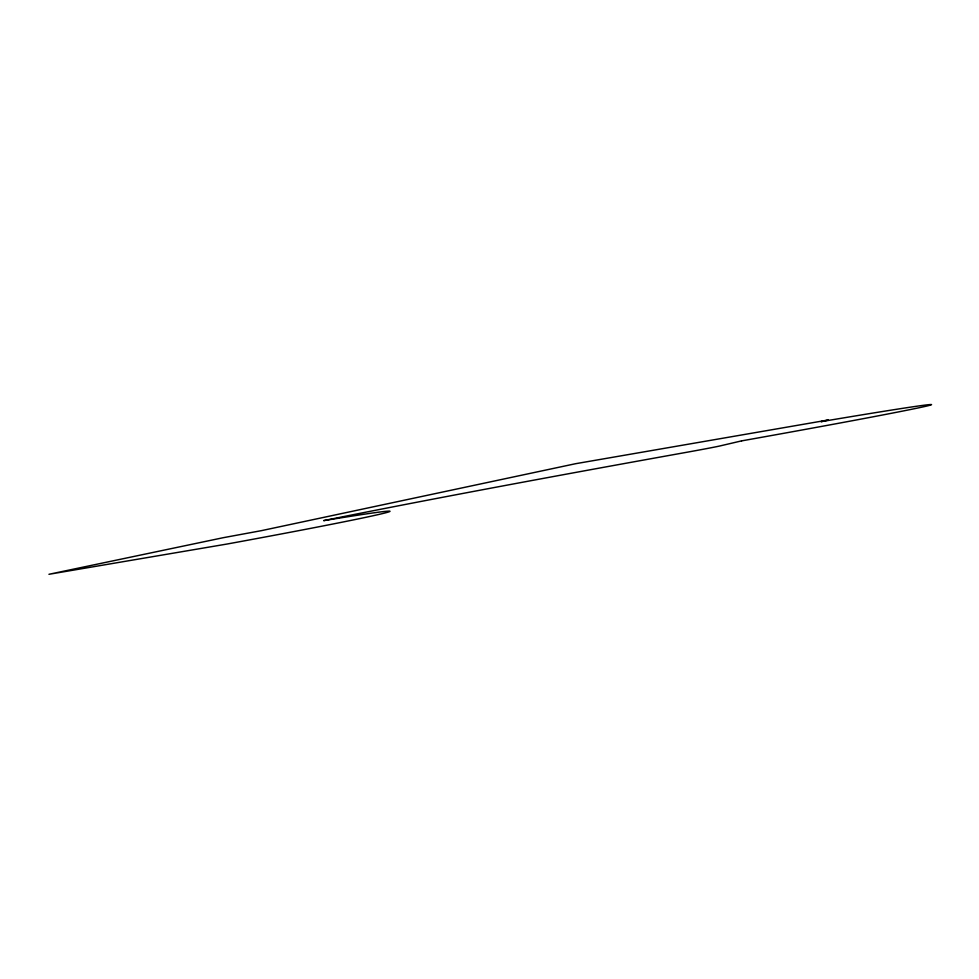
<?xml version="1.0" encoding="UTF-8"?>
<svg xmlns="http://www.w3.org/2000/svg" width="979" height="979" viewBox="0 0 979 979"><rect width="100%" height="100%" fill="white"/><g stroke="black" fill="none" stroke-linecap="round" stroke-linejoin="round"><path stroke-width="1.47" d="M741.556 440.893L720.226 445.886A49.696 0.698 -10 0 1 684.064 452.763A627.649 11.944 -9.9 0 0 323.67 520.632A200.536 3.414 -10.2 0 1 382.679 513.547A200.536 3.414 -10.2 0 1 227.275 543.994L48.95 574.294L223.224 537.704L261.466 530.642L575.615 463.703L828.32 419.979L821.002 421.68A231.717 2.802 -10 0 1 926.856 406.028A231.717 2.802 -10 0 1 741.556 440.893"/></g></svg>
